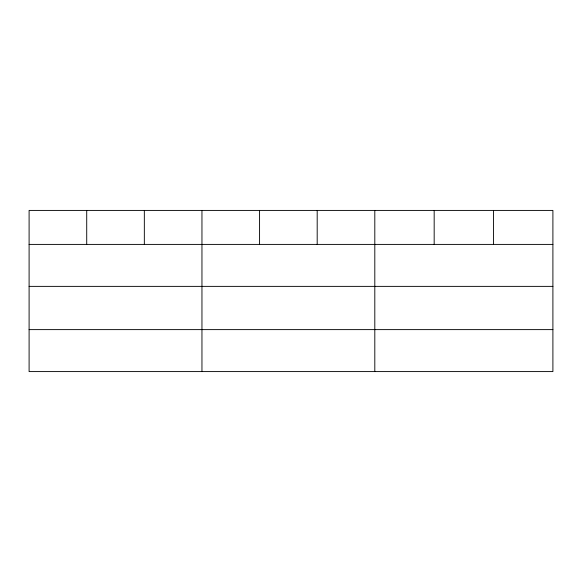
<?xml version="1.0" encoding="UTF-8"?>
<svg xmlns="http://www.w3.org/2000/svg" width="582" height="582" viewBox="0 0 582 582"><rect width="100%" height="100%" fill="white"/><g stroke="black" fill="none" stroke-linecap="round" stroke-linejoin="round"><path stroke-width="0.87" d="M552.9 286.373L552.9 210.415L29.1 210.415L29.1 371.585L552.9 371.585L552.9 286.373L29.1 286.373M29.1 244.404L552.9 244.404M29.1 329.616L552.9 329.616M493.536 210.415L493.536 244.404M434.172 210.415L434.172 244.404M374.808 210.415L374.808 371.585M317.19 210.415L317.19 244.404M259.572 210.415L259.572 244.404M201.954 210.415L201.954 371.585M144.336 210.415L144.336 244.404M86.718 210.415L86.718 244.404"/></g></svg>
